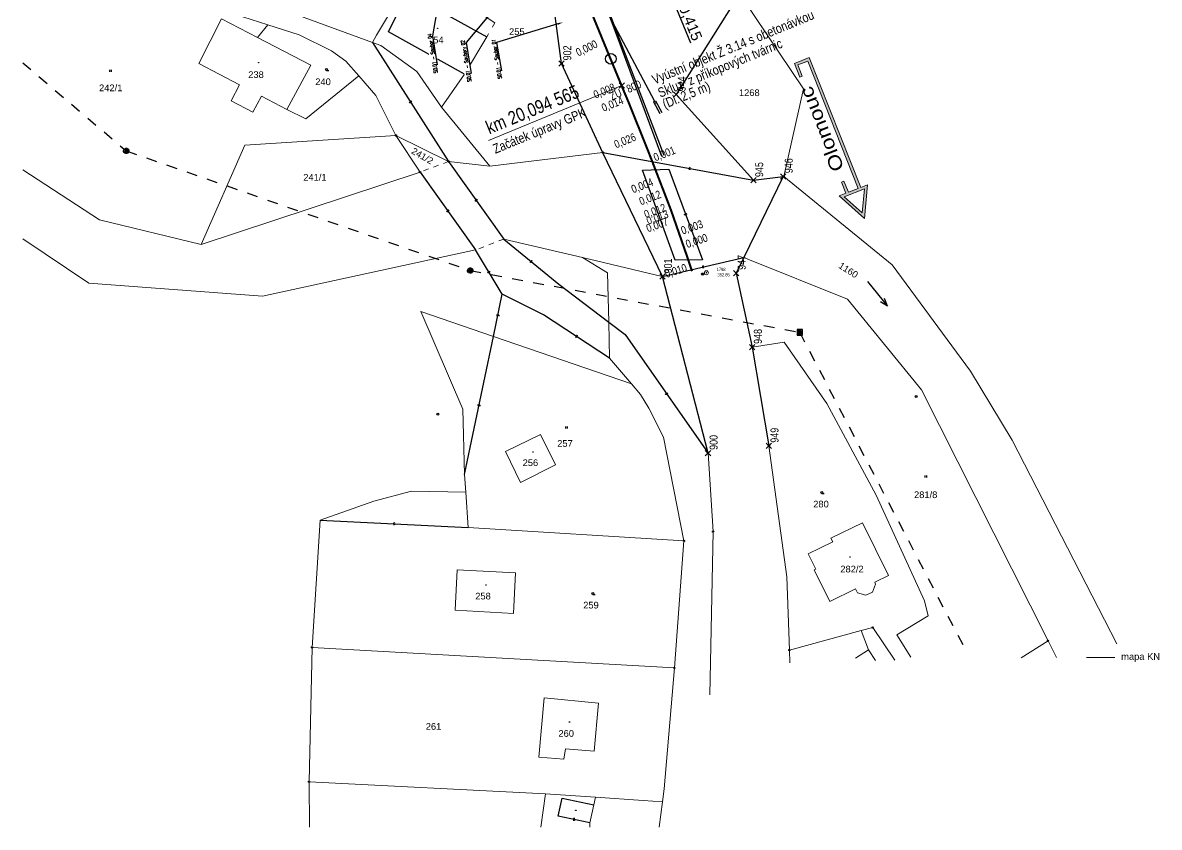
# Model space of a CAD drawing. Header units: millimetres. Extents: x -533422 to -532014, y -1115269 to -1112931.
# Drawn here: x -532630 to -532417, y -1114088.4 to -1113937.7 of the extents above; entities that cross this region are included whole.
import ezdxf
from ezdxf import colors
from ezdxf.entities.mleader import LeaderData, LeaderLine
from ezdxf.enums import TextEntityAlignment as Align
from ezdxf.math import Vec2, Vec3

# ---------------------------------------------------------------- set-up
doc = ezdxf.new("R2010")
doc.units = ezdxf.units.MM
doc.header["$PDMODE"] = 3
doc.header["$PDSIZE"] = 0.5
doc.linetypes.add('C_1', pattern=[20, 10, -10])
doc.linetypes.add('C_3', pattern=[40, 20, -20])
for name, color, linetype, lineweight in [('102 pomocné měřické body', 1, 'Continuous', 13), ('1105 mapa KN', 251, 'Continuous', 0), ('drážní pozemek', 4, 'Continuous', 30), ('drážní pozemek body', 1, 'Continuous', 18), ('kladečák', 2, 'Continuous', 15), ('odvodnění', 5, 'Continuous', 0), ('popis PP', 1, 'Continuous', 15), ('původní osa', 30, 'Continuous', 15), ('SVRSEK', 1, 'Continuous', 20), ('Svršek', 1, 'Continuous', 18), ('Svršek popis', 1, 'Continuous', 18), ('Vytyčovací výkres', 5, 'Continuous', 15), ('Vytyčovací výkres - typ bodu', 5, 'Continuous', 15), ('Vytyčovací výkres _čísla bodů', 5, 'Continuous', 15), ('zabzař', 1, 'Continuous', 30), ('ŠEDIVÝ -UKRYTO', 5, 'Continuous', 15)]:
    doc.layers.add(name, color=color, linetype=linetype, lineweight=lineweight)
doc.layers.add('skály', color=8, linetype='Continuous')
doc.styles.add('ARIAL', font='arial.ttf')
doc.styles.get("Standard").update_dxf_attribs({"font": 'arial.ttf'})
doc.styles.add('Standard 1_500', font='romans.shx', dxfattribs={"width": 0.65, "height": 0.7})
doc.styles.add('Style-cs_Working', font='cs_Working.shx')
doc.dimstyles.new('Kóty příčné řezy', dxfattribs={"dimtxt": 2, "dimasz": 0.3, "dimexe": 0.15, "dimexo": 0.6, "dimgap": 0.1, "dimtad": 1, "dimdec": 3, "dimzin": 0, "dimtxsty": 'Standard', "dimblk": 'ARCHTICK', "dimcen": 0.09, "dimadec": 0, "dimazin": 0, "dimtfac": 1, "dimtdec": 3, "dimtofl": 0, "dimtmove": 0, "dimatfit": 3, "dimldrblk": 'ARCHTICK', "dimfxl": 1, "dimfxlon": 1, "dimtfillclr": 256, "dimtolj": 1, "dimtzin": 0, "dimarcsym": 0})

# ---------------------------------------------------------------- blocks, each defined once
blk = doc.blocks.new('Z402')
at = {"color": 0, "lineweight": -2}
for p, q in [((-0.3, 0.3), (0.5, 0.3)), ((-0.3, -0.5), (-0.3, 0.3)), ((0.5, 0.3), (0.5, -0.5)), ((0.5, -0.5), (-0.3, -0.5))]:
    blk.add_line(p, q, dxfattribs=at)
blk = doc.blocks.new('Z101')
at = {"color": 0, "lineweight": -2}
for radius in [1.88, 0.025]:
    blk.add_circle((0, 0), radius, dxfattribs=at)
blk = doc.blocks.new('Z105')
at = {"color": 0, "lineweight": -2}
for radius in [1.25, 0.025]:
    blk.add_circle((0, 0), radius, dxfattribs=at)
blk = doc.blocks.new('Z602')
at = {"color": 0, "lineweight": -2}
for p, q in [((5, 5), (-5, 5)), ((-5, 5), (-5, -5)), ((3, 3), (-3, 3)), ((-3, 3), (-3, -1)), ((1, 1), (-2, 1)), ((1, -1), (1, 1)), ((3, -3), (3, 3)), ((5, -5), (5, 5)), ((-5, -5), (-3, -3)), ((-5, -5), (5, -5)), ((-3, -1), (1, -1)), ((-3, -3), (3, -3))]:
    blk.add_line(p, q, dxfattribs=at)
blk = doc.blocks.new('Z601')
at = {"color": 0, "lineweight": -2}
for p, q in [((-5, 1), (-4, 3)), ((-5, -1), (-5, 1)), ((-4, 3), (-3, 4)), ((-3, 4), (-1, 5)), ((-3, 2), (-3, -2)), ((-1, 5), (1, 5)), ((-1, -3), (-1, 3)), ((-1, 3), (1, 3)), ((1, 5), (3, 4)), ((1, 3), (1, -3)), ((3, 4), (4, 3)), ((3, -2), (3, 2)), ((4, 3), (5, 1)), ((5, 1), (5, -1)), ((-4, -3), (-5, -1)), ((-3, -4), (-4, -3)), ((-3, -2), (-1, -3)), ((-1, -5), (-3, -4)), ((1, -5), (-1, -5)), ((1, -3), (3, -2)), ((3, -4), (1, -5)), ((4, -3), (3, -4)), ((5, -1), (4, -3))]:
    blk.add_line(p, q, dxfattribs=at)
blk = doc.blocks.new('Z3040')
at = {"color": 0, "lineweight": -2}
blk.add_line((0, 0), (4.4, 0), dxfattribs=at)
blk.add_circle((0, 1.9), 1.88, dxfattribs=at)
blk = doc.blocks.new('Z3060')
at = {"color": 0, "lineweight": -2}
for p, q in [((-1.3, 0), (-1.3, 3.8)), ((1.3, 3.8), (1.3, 0))]:
    blk.add_line(p, q, dxfattribs=at)
blk = doc.blocks.new('Z802')
at = {"color": 0, "lineweight": -2}
for p, q in [((-30, 0), (30, 0)), ((30, 0), (15, 5)), ((30, 0), (15, -5))]:
    blk.add_line(p, q, dxfattribs=at)
blk = doc.blocks.new('Z218')
at = {"color": 0, "lineweight": -2}
for p, q in [((-0.5, 1.7), (-1, 1.3)), ((-1, 1.3), (-1, 0.8)), ((-1, 0.8), (-0.5, 0.3)), ((1.3, 2), (-0.5, 1.7)), ((-0.5, 0.3), (0.5, -0.3)), ((0.5, -1.7), (-1.3, -2)), ((0.5, -0.3), (1, -0.8)), ((1, -1.3), (0.5, -1.7)), ((1, -0.8), (1, -1.3))]:
    blk.add_line(p, q, dxfattribs=at)
blk = doc.blocks.new('_ARCHTICK')
at = {"color": 0, "linetype": 'ByBlock', "const_width": 0.15}
blk.add_lwpolyline([(-0.5, -0.5), (0.5, 0.5)], dxfattribs=at)
blk = doc.blocks.new('*D35')
at = {"layer": 'Defpoints', "color": 0}
for p in [(-532509.39, -1113930.46), (-532523.37, -1113935.76), (-532523.21, -1113936.14)]:
    blk.add_point(p, dxfattribs=at)
at = {"layer": 'kladečák', "color": 0, "lineweight": -2}
for p, q in [((-532510.47, -1113930.46), (-532509.41, -1113930.02)), ((-532509.55, -1113930.08), (-532509.39, -1113930.46)), ((-532510.32, -1113930.84), (-532509.25, -1113930.4)), ((-532509.39, -1113930.46), (-532504.88, -1113941.43))]:
    blk.add_line(p, q, dxfattribs=at)
at = {"layer": 'kladečák', "color": 0, "lineweight": -2, "xscale": 0.3, "yscale": 0.3, "zscale": 0.3}
for p, rotation in [((-532509.55, -1113930.08), 112.3462702196717), ((-532509.39, -1113930.46), 292.3462702196717)]:
    blk.add_blockref('_ARCHTICK', p, dxfattribs=dict(at, rotation=rotation))
at = {"layer": 'kladečák', "color": 0, "insert": (-532505, -1113937.72), "char_height": 2, "attachment_point": 5, "rotation": 292.3463}
blk.add_mtext('\\A1;0,415', dxfattribs=at)
blk = doc.blocks.new('01_01')
at = {"layer": '102 pomocné měřické body'}
for radius in [0.75, 0.1, 0.02]:
    blk.add_circle((0, 0), radius, dxfattribs=at)

msp = doc.modelspace()

# ---------------------------------------------------------------- hatches: boundary and pattern name
at = {"layer": 'popis PP', "ltscale": 0.5}
h = msp.add_hatch(color=11, dxfattribs=at)
h.dxf.hatch_style = 1
h.paths.add_polyline_path([(-532472.2615, -1113974.3566), (-532476.9876, -1113970.1302), (-532475.7462, -1113969.638), (-532476.5756, -1113967.5464), (-532476.1108, -1113967.3621), (-532475.2814, -1113969.4537), (-532473.4222, -1113968.7164), (-532482.8868, -1113944.8477), (-532484.746, -1113945.5849), (-532483.9166, -1113947.6764), (-532484.3814, -1113947.8607), (-532485.3951, -1113945.3044), (-532482.6063, -1113944.1986), (-532472.9574, -1113968.5321), (-532471.7161, -1113968.0399)])
h.paths.add_polyline_path([(-532476.0512, -1113970.2968), (-532472.6736, -1113973.3173), (-532472.2838, -1113968.8029)], flags=16)

# ---------------------------------------------------------------- linework, layer by layer
at = {"layer": '1105 mapa KN', "color": 9, "lineweight": 13}
for p, q in [((-532557.95, -1113926.85), (-532541.5, -1113937.71)), ((-532495.7, -1113932.21), (-532483.69, -1113950.07)), ((-532601.19, -1113932.56), (-532584.04, -1113938.06)), ((-532564.46, -1113941.35), (-532584.96, -1113933.89)), ((-532563.69, -1113939.98), (-532560.14, -1113934.05)), ((-532596.96, -1113945.33), (-532592.74, -1113936.92)), ((-532592.74, -1113936.92), (-532585.98, -1113940.44)), ((-532585.98, -1113940.44), (-532584.04, -1113938.06)), ((-532584.04, -1113938.06), (-532578.2, -1113939.94)), ((-532541.5, -1113937.71), (-532543.03, -1113940.29)), ((-532585.98, -1113940.44), (-532576.02, -1113945.62)), ((-532578.2, -1113939.94), (-532572.15, -1113942.93)), ((-532564.46, -1113941.35), (-532563.69, -1113939.98)), ((-532543.03, -1113940.29), (-532547.2, -1113947.33)), ((-532562.86, -1113941.93), (-532564.46, -1113941.35)), ((-532556.13, -1113946.79), (-532562.86, -1113941.93)), ((-532572.15, -1113942.93), (-532569.43, -1113944.9)), ((-532569.43, -1113944.9), (-532567.03, -1113947.64)), ((-532589.36, -1113949.29), (-532596.96, -1113945.33)), ((-532576.02, -1113945.62), (-532580.47, -1113953.94)), ((-532551.52, -1113953.52), (-532556.13, -1113946.79)), ((-532567.03, -1113947.64), (-532576.95, -1113955.68)), ((-532567.03, -1113947.64), (-532563.83, -1113951.29)), ((-532547.2, -1113947.33), (-532551.52, -1113953.52)), ((-532590.94, -1113952.32), (-532589.36, -1113949.29)), ((-532563.83, -1113951.29), (-532560.06, -1113958.79)), ((-532483.69, -1113950.07), (-532487.38, -1113966.47)), ((-532586.85, -1113954.44), (-532590.94, -1113952.32)), ((-532585.27, -1113951.43), (-532586.85, -1113954.44)), ((-532580.47, -1113953.94), (-532585.27, -1113951.43)), ((-532542.44, -1113964.56), (-532551.52, -1113953.52)), ((-532576.95, -1113955.68), (-532580.47, -1113953.94)), ((-532560.06, -1113958.79), (-532588.37, -1113960.6)), ((-532555.54, -1113965.65), (-532560.06, -1113958.79)), ((-532560.06, -1113958.79), (-532550.19, -1113963.7)), ((-532588.37, -1113960.6), (-532596.55, -1113979.22)), ((-532521.27, -1113962.02), (-532542.44, -1113964.56)), ((-532550.19, -1113963.7), (-532542.44, -1113964.56)), ((-532629.9803, -1113965.2646), (-532615.59, -1113974.63)), ((-532555.54, -1113965.65), (-532596.55, -1113979.22)), ((-532487.38, -1113966.47), (-532467.1, -1113983.04)), ((-532596.55, -1113979.22), (-532615.59, -1113974.63)), ((-532617.58, -1113986.5), (-532629.9803, -1113978.1598)), ((-532525.11, -1113981.69), (-532539.84, -1113978.2)), ((-532545.13, -1113980.26), (-532585.08, -1113988.89)), ((-532510.14, -1113985.24), (-532525.11, -1113981.69)), ((-532525.11, -1113981.69), (-532520.41, -1113984.51)), ((-532494.11, -1113981.96), (-532494.87, -1113981.65)), ((-532475.47, -1113989.5), (-532494.11, -1113981.96)), ((-532467.1, -1113983.04), (-532452.39, -1114002.99)), ((-532520.41, -1113984.51), (-532520.18, -1113993.76)), ((-532585.08, -1113988.89), (-532617.58, -1113986.5)), ((-532461.57, -1114006.49), (-532475.47, -1113989.5)), ((-532555.38, -1113991.78), (-532541.79, -1113996.45)), ((-532547.51, -1114010.08), (-532555.38, -1113991.78)), ((-532520.18, -1113993.76), (-532520.02, -1114000.51)), ((-532541.79, -1113996.45), (-532515.93, -1114005.34)), ((-532493.29, -1113998.46), (-532487.28, -1113997.54)), ((-532487.28, -1113997.54), (-532479.29, -1114009.02)), ((-532520.02, -1114000.51), (-532515.93, -1114005.34)), ((-532452.39, -1114002.99), (-532444.61, -1114015.91)), ((-532515.93, -1114005.34), (-532514.24, -1114007.33)), ((-532437.86, -1114053.5), (-532461.57, -1114006.49)), ((-532514.24, -1114007.33), (-532512.67, -1114009.87)), ((-532547.21, -1114022.31), (-532547.51, -1114010.08)), ((-532512.67, -1114009.87), (-532509.92, -1114015.35)), ((-532479.29, -1114009.02), (-532470.08, -1114026.2)), ((-532539.53, -1114018.04), (-532532.95, -1114014.82)), ((-532532.95, -1114014.82), (-532530.18, -1114020.51)), ((-532509.92, -1114015.35), (-532506.08, -1114034.79)), ((-532490.17, -1114016.97), (-532486.84, -1114041.49)), ((-532444.61, -1114015.91), (-532424.96, -1114054.05)), ((-532536.7, -1114023.8), (-532539.53, -1114018.04)), ((-532501.58, -1114018.32), (-532500.63, -1114033.03)), ((-532530.18, -1114020.51), (-532536.7, -1114023.8)), ((-532546.98, -1114025.64), (-532547.21, -1114022.31)), ((-532564.2, -1114027.3), (-532557.12, -1114025.43)), ((-532557.12, -1114025.43), (-532546.98, -1114025.64)), ((-532546.51, -1114032.29), (-532546.98, -1114025.64)), ((-532574.28, -1114030.91), (-532564.2, -1114027.3)), ((-532470.08, -1114026.2), (-532461.04, -1114046.02)), ((-532574.28, -1114030.91), (-532575.77, -1114054.73)), ((-532506.08, -1114034.79), (-532546.51, -1114032.29)), ((-532500.63, -1114033.03), (-532501.21, -1114063.63)), ((-532506.08, -1114034.79), (-532507.88, -1114058.56)), ((-532548.94, -1114047.73), (-532548.6, -1114040.17)), ((-532548.6, -1114040.17), (-532537.62, -1114040.77)), ((-532537.62, -1114040.77), (-532538.03, -1114048.38)), ((-532486.84, -1114041.49), (-532486.33, -1114055.24)), ((-532461.04, -1114046.02), (-532460.31, -1114048.83)), ((-532538.03, -1114048.38), (-532548.94, -1114047.73)), ((-532460.31, -1114048.83), (-532466.21, -1114052.38)), ((-532486.33, -1114055.24), (-532472.88, -1114051.59)), ((-532471.53, -1114055.16), (-532472.88, -1114051.59)), ((-532466.21, -1114052.38), (-532463.5838, -1114056.5678)), ((-532442.9059, -1114056.6664), (-532437.86, -1114053.5)), ((-532436.2873, -1114056.6164), (-532437.86, -1114053.5)), ((-532575.77, -1114054.73), (-532576.32, -1114079.91)), ((-532507.88, -1114058.56), (-532575.77, -1114054.73)), ((-532486.33, -1114055.24), (-532486.2424, -1114057.5983)), ((-532471.53, -1114055.16), (-532473.9298, -1114056.7784)), ((-532470.1762, -1114057.1749), (-532471.53, -1114055.16)), ((-532425.3245, -1114056.6164), (-532430.6809, -1114056.6132)), ((-532507.88, -1114058.56), (-532509.79, -1114081.22)), ((-532533.28, -1114075.3), (-532532.29, -1114064.16)), ((-532532.29, -1114064.16), (-532522.11, -1114065.16)), ((-532522.11, -1114065.16), (-532522.89, -1114074.17)), ((-532528.31, -1114073.72), (-532528.58, -1114075.7)), ((-532522.89, -1114074.17), (-532528.31, -1114073.72)), ((-532528.58, -1114075.7), (-532533.28, -1114075.3)), ((-532576.32, -1114079.91), (-532532.03, -1114082.16)), ((-532576.32, -1114079.91), (-532576.2576, -1114088.4367)), ((-532509.79, -1114081.22), (-532510.12, -1114083.7)), ((-532532.03, -1114082.16), (-532532.9211, -1114088.4367)), ((-532532.03, -1114082.16), (-532522.69, -1114082.82)), ((-532522.69, -1114082.82), (-532522.99, -1114084.22)), ((-532522.69, -1114082.82), (-532513.74, -1114083.44)), ((-532522.99, -1114084.22), (-532523.71, -1114087.59)), ((-532513.74, -1114083.44), (-532510.12, -1114083.7)), ((-532510.12, -1114083.7), (-532510.7458, -1114088.4367)), ((-532523.71, -1114087.59), (-532523.71, -1114088.4367))]:
    msp.add_line(p, q, dxfattribs=at)
at = {"layer": '1105 mapa KN', "color": 9, "lineweight": -3}
for p, q in [((-532561.42, -1113939.35), (-532557.86, -1113932.09)), ((-532557.86, -1113932.09), (-532543.03, -1113940.29)), ((-532547.2, -1113947.33), (-532561.42, -1113939.35)), ((-532564.46, -1113941.35), (-532550.19, -1113963.7)), ((-532521.27, -1113962.02), (-532493.04, -1113967.19)), ((-532550.19, -1113963.7), (-532539.84, -1113978.2)), ((-532555.54, -1113965.65), (-532545.13, -1113980.26)), ((-532513.86, -1113965.31), (-532508.93, -1113965.1)), ((-532507.71, -1113982.19), (-532513.86, -1113965.31)), ((-532508.93, -1113965.1), (-532502.63, -1113982.12)), ((-532539.84, -1113978.2), (-532529.56, -1113986.67)), ((-532540.14, -1113988.56), (-532545.13, -1113980.26)), ((-532510.14, -1113985.24), (-532494.87, -1113981.65)), ((-532502.63, -1113982.12), (-532507.71, -1113982.19)), ((-532529.56, -1113986.67), (-532520.18, -1113993.76)), ((-532541.79, -1113996.45), (-532540.14, -1113988.56)), ((-532532.4, -1113992.4), (-532540.14, -1113988.56)), ((-532520.02, -1114000.51), (-532532.4, -1113992.4)), ((-532520.18, -1113993.76), (-532517.12, -1113996.08)), ((-532517.12, -1113996.08), (-532501.58, -1114018.32)), ((-532547.21, -1114022.31), (-532541.79, -1113996.45)), ((-532574.28, -1114030.91), (-532546.51, -1114032.29)), ((-532529.67, -1114086.35), (-532528.93, -1114083.01)), ((-532528.93, -1114083.01), (-532522.99, -1114084.22)), ((-532523.71, -1114087.59), (-532529.67, -1114086.35))]:
    msp.add_line(p, q, dxfattribs=at)
at = {"layer": '1105 mapa KN', "color": 9, "linetype": 'C_3', "lineweight": -3, "ltscale": 0.1}
for p, q in [((-532629.9803, -1113945.1715), (-532610.58, -1113961.69)), ((-532610.58, -1113961.69), (-532546.13, -1113984.12)), ((-532546.13, -1113984.12), (-532484.4, -1113995.69)), ((-532484.4, -1113995.69), (-532453.3122, -1114055.254))]:
    msp.add_line(p, q, dxfattribs=at)
at = {"layer": '1105 mapa KN', "color": 9, "linetype": 'C_1', "lineweight": 13, "ltscale": 0.1}
for p, q in [((-532550.19, -1113963.7), (-532555.54, -1113965.65)), ((-532539.84, -1113978.2), (-532545.13, -1113980.26))]:
    msp.add_line(p, q, dxfattribs=at)
at = {"layer": '1105 mapa KN', "color": 9, "lineweight": 13, "flags": 128}
for points in [[(-532472.62, -1114031.37), (-532467.79, -1114041.24), (-532470.34, -1114042.49), (-532470.18, -1114042.86), (-532470.77, -1114044.39), (-532471.98, -1114044.94), (-532473.57, -1114044.5), (-532473.92, -1114043.78), (-532478.75, -1114046.14), (-532481.67, -1114040.19), (-532481.4, -1114040.06), (-532482.81, -1114037.19), (-532478.21, -1114034.94), (-532478.54, -1114034.27), (-532472.62, -1114031.37)], [(-532472.88, -1114051.59), (-532470.71, -1114051), (-532466.5814, -1114057.1434)]]:
    msp.add_lwpolyline(points, dxfattribs=at)
at = {"layer": 'drážní pozemek'}
for points in [[(-532495.7013, -1113932.2121), (-532507.56, -1113951.14), (-532493.04, -1113967.19), (-532487.505, -1113966.47), (-532494.87, -1113981.65), (-532496.32, -1113984.58), (-532493.2905, -1113998.4576), (-532490.1725, -1114016.9704)], [(-532501.58, -1114018.32), (-532510.1365, -1113985.2474), (-532521.27, -1113962.0225), (-532529.0025, -1113945.33), (-532530.42, -1113935.0175)]]:
    msp.add_lwpolyline(points, dxfattribs=at)
at = {"layer": 'drážní pozemek body'}
for p in [(-532529.0025, -1113945.33), (-532507.56, -1113951.14), (-532487.505, -1113966.47), (-532493.04, -1113967.19), (-532510.1365, -1113985.2474), (-532496.32, -1113984.58), (-532493.2905, -1113998.4576), (-532490.1725, -1114016.9704), (-532501.58, -1114018.32)]:
    msp.add_point(p, dxfattribs=at)
at = {"layer": 'odvodnění', "lineweight": 30}
for p, q in [((-532521.2348, -1113934.2339), (-532511.5954, -1113952.3917)), ((-532511.7861, -1113952.4929), (-532511.4048, -1113952.2905)), ((-532511.7861, -1113952.4929), (-532510.6138, -1113954.701)), ((-532511.6304, -1113952.7862), (-532511.2491, -1113952.5838)), ((-532511.4048, -1113952.2905), (-532510.2326, -1113954.4986))]:
    msp.add_line(p, q, dxfattribs=at)
at = {"layer": 'popis PP', "color": 1}
for points in [[(-532476.5756, -1113967.5464), (-532476.1108, -1113967.3621), (-532475.2814, -1113969.4537), (-532473.4222, -1113968.7164), (-532482.8868, -1113944.8477), (-532484.746, -1113945.5849), (-532483.9166, -1113947.6764), (-532484.3814, -1113947.8607), (-532485.3951, -1113945.3044), (-532482.6063, -1113944.1986), (-532472.9574, -1113968.5321), (-532471.7161, -1113968.0399), (-532472.2615, -1113974.3566), (-532476.9876, -1113970.1302), (-532475.7462, -1113969.638)], [(-532476.0523, -1113970.2932), (-532472.2848, -1113968.7993), (-532472.6747, -1113973.3136)]]:
    msp.add_lwpolyline(points, close=True, dxfattribs=at)
at = {"layer": 'původní osa', "lineweight": 40, "elevation": 353.018}
msp.add_lwpolyline([(-532504.576, -1113984.222), (-532505.484, -1113981.418), (-532508.481, -1113972.818), (-532512.032, -1113963.524), (-532512.948, -1113961.192), (-532516.434, -1113952.593), (-532517.573, -1113949.836), (-532520.964, -1113941.602), (-532524.861, -1113932.117)], dxfattribs=at)
msp.add_lwpolyline([(-532504.576, -1113984.222), (-532505.484, -1113981.418), (-532508.481, -1113972.818), (-532512.032, -1113963.524), (-532512.948, -1113961.192), (-532516.434, -1113952.593), (-532517.573, -1113949.836), (-532520.964, -1113941.602), (-532524.861, -1113932.117)], dxfattribs=at)
at = {"layer": 'Svršek', "color": 1, "lineweight": 30}
msp.add_line((-532534.432, -1113908.8365), (-532517.7302, -1113949.4662), dxfattribs=at)
msp.add_circle((-532519.7966, -1113944.4393), 1, dxfattribs=at)
at = {"layer": 'Svršek popis', "color": 1}
msp.add_line((-532517.7302, -1113949.4662), (-532542.7097, -1113959.7346), dxfattribs=at)
at = {"layer": 'Vytyčovací výkres'}
msp.add_point((-532517.7302, -1113949.4662), dxfattribs=at)
at = {"layer": 'zabzař', "color": 3}
msp.add_lwpolyline([(-532510.2261, -1113962.7094), (-532510.2261, -1113962.7094), (-532518.4177, -1113940.6789), (-532520.9121, -1113934.0902)], dxfattribs=at)
at = {"layer": 'zabzař', "color": 6}
msp.add_lwpolyline([(-532509.7912, -1113962.5524), (-532509.7912, -1113962.5524), (-532520.7213, -1113934.0076)], dxfattribs=at)

# ---------------------------------------------------------------- block references
at = {"layer": '102 pomocné měřické body', "xscale": 0.5, "yscale": 0.5, "zscale": 0.5}
msp.add_blockref('01_01', (-532501.88, -1113984.53), dxfattribs=at)
at = {"layer": '1105 mapa KN', "color": 9, "lineweight": -3, "xscale": 0.1, "yscale": 0.1, "zscale": 0.1}
for name, p in [('Z402', (-532552.26, -1113938.7)), ('Z3060', (-532613.53, -1113946.87)), ('Z402', (-532585.8, -1113945.14)), ('Z3040', (-532573.07, -1113946.63)), ('Z105', (-532529, -1113945.33)), ('Z105', (-532560.06, -1113958.79)), ('Z601', (-532610.58, -1113961.69)), ('Z105', (-532521.27, -1113962.02)), ('Z105', (-532550.19, -1113963.7)), ('Z105', (-532550.19, -1113963.7)), ('Z105', (-532555.54, -1113965.65)), ('Z105', (-532555.54, -1113965.65)), ('Z105', (-532487.38, -1113966.47)), ('Z105', (-532487.38, -1113966.47)), ('Z601', (-532546.13, -1113984.12)), ('Z101', (-532502.58, -1113984.76)), ('Z602', (-532484.4, -1113995.69)), ('Z105', (-532493.29, -1113998.46)), ('Z105', (-532493.29, -1113998.46)), ('Z101', (-532462.59, -1114007.7)), ('Z101', (-532552.18, -1114011.04)), ('Z3060', (-532528.07, -1114013.74)), ('Z105', (-532490.17, -1114016.97)), ('Z402', (-532534.4, -1114018.11)), ('Z3060', (-532460.79, -1114022.92)), ('Z3040', (-532480.27, -1114025.9)), ('Z105', (-532500.63, -1114033.03)), ('Z105', (-532506.08, -1114034.79)), ('Z402', (-532474.97, -1114037.78)), ('Z402', (-532543.19, -1114043.01)), ('Z3040', (-532523.14, -1114044.83)), ('Z105', (-532470.71, -1114051)), ('Z105', (-532437.86, -1114053.5)), ('Z105', (-532575.77, -1114054.73)), ('Z105', (-532486.33, -1114055.24)), ('Z105', (-532507.88, -1114058.56)), ('Z402', (-532527.55, -1114068.72)), ('Z105', (-532576.32, -1114079.91)), ('Z402', (-532526.36, -1114085.27))]:
    msp.add_blockref(name, p, dxfattribs=at)
at = {"layer": '1105 mapa KN', "color": 9, "lineweight": -3}
for name, p, xscale, yscale, zscale, rotation in [('Z218', (-532557.33, -1113952.53), 0.1, 0.1, 0.1, 302.5574), ('Z218', (-532504.997, -1113965.0061), 0.1, 0.1, 0.1, 349.6218999999999), ('Z218', (-532545.01, -1113970.95), 0.09999999999999999, 0.09999999999999999, 0.09999999999999999, 305.519), ('Z218', (-532550.34, -1113972.96), 0.1, 0.1, 0.1, 305.4708), ('Z218', (-532505.78, -1113973.61), 0.1, 0.1, 0.1, 290.3122), ('Z218', (-532534.7, -1113982.44), 0.1, 0.1, 0.1, 320.5139), ('Z218', (-532502.51, -1113983.44), 0.1, 0.1, 0.1, 13.2301), ('Z218', (-532542.64, -1113984.41), 0.1, 0.1, 0.1, 301.0145), ('Z802', (-532469.82, -1113988.48), 0.1, 0.1, 0.1, 309.2878), ('Z218', (-532540.97, -1113992.5), 0.1, 0.1, 0.1, 78.1882), ('Z218', (-532526.21, -1113996.46), 0.1, 0.1, 0.1, 326.7716), ('Z218', (-532509.35, -1114007.2), 0.1, 0.1, 0.1, 304.9436), ('Z218', (-532544.5, -1114009.38), 0.1, 0.1, 0.1, 78.1627), ('Z218', (-532560.4, -1114031.6), 0.1, 0.1, 0.1, 357.1551), ('Z218', (-532526.69, -1114086.97), 0.1, 0.1, 0.1, 348.2471)]:
    msp.add_blockref(name, p, dxfattribs=dict(at, xscale=xscale, yscale=yscale, zscale=zscale, rotation=rotation))

# ---------------------------------------------------------------- texts
at = {"layer": '102 pomocné měřické body', "color": 1, "linetype": 'Continuous', "style": 'Style-cs_Working', "width": 0.75}
msp.add_text('1798', height=0.6, dxfattribs=at).set_placement((-532499.9702, -1113983.5972), align=Align.TOP_LEFT)
at = {"layer": '102 pomocné měřické body', "linetype": 'Continuous', "style": 'Style-cs_Working', "width": 0.75}
msp.add_text('352.85', height=0.6, dxfattribs=at).set_placement((-532499.8116, -1113984.6135), align=Align.TOP_LEFT)
at = {"layer": '1105 mapa KN', "color": 9, "lineweight": -3}
for s, p in [('254', (-532552.58, -1113941.53)), ('255', (-532537.4, -1113939.97)), ('238', (-532586.27, -1113948.02)), ('242/1', (-532613.49, -1113950.5)), ('240', (-532573.71, -1113949.36)), ('1268', (-532493.84, -1113951.42)), ('241/1', (-532575.23, -1113967.27)), ('257', (-532528.38, -1114017.14)), ('256', (-532534.86, -1114020.75)), ('281/8', (-532460.79, -1114026.75)), ('280', (-532480.41, -1114028.5)), ('282/2', (-532474.6, -1114040.68)), ('258', (-532543.74, -1114045.74)), ('259', (-532523.51, -1114047.44)), ('mapa KN', (-532420.5219, -1114057.0604)), ('261', (-532553.01, -1114070.17)), ('260', (-532528.15, -1114071.48))]:
    msp.add_text(s, height=1.25, dxfattribs=at).set_placement(p, align=Align.CENTER)
for s, rotation, p in [('241/2', 329.7372, (-532555.4, -1113963.18)), ('1160', 327.6, (-532475.61, -1113984.56))]:
    msp.add_text(s, height=1.25, rotation=rotation, dxfattribs=at).set_placement(p, align=Align.CENTER)
at = {"layer": 'drážní pozemek body', "width": 0.8}
for s, p in [('902', (-532528.7025, -1113944.73)), ('944', (-532507.26, -1113950.54)), ('945', (-532492.74, -1113966.59)), ('946', (-532487.205, -1113965.87)), ('901', (-532509.8365, -1113984.6474)), ('947', (-532496.02, -1113983.98)), ('948', (-532492.9905, -1113997.8576)), ('900', (-532501.28, -1114017.72)), ('949', (-532489.8725, -1114016.3704))]:
    msp.add_text(s, height=1.5, rotation=90, dxfattribs=at).set_placement(p, align=Align.TOP_LEFT)
at = {"layer": 'popis PP', "color": 1, "insert": (-532480.2472, -1113957.6087), "char_height": 2.5, "width": 39.816067, "attachment_point": 5, "rotation": 111.629612, "style": 'ARIAL'}
msp.add_mtext('{\\W1.2;Olomouc}', dxfattribs=at)
at = {"layer": 'SVRSEK', "color": 1, "ltscale": 0.5, "width": 0.8}
for s, p in [('Vyústní objekt Ž 3.14 s obetonávkou', (-532511.6068, -1113949.2609)), ('Skluz  z příkopových tvárnic', (-532510.5124, -1113951.7398)), ('(Dl. 2,5 m)', (-532509.6447, -1113953.8212))]:
    msp.add_text(s, height=1.8, rotation=22.34627, dxfattribs=at).set_placement(p)
at = {"layer": 'Svršek popis', "color": 1, "width": 0.8}
msp.add_text('km 20,094 565', height=2.5, rotation=22.34627, dxfattribs=at).set_placement((-532525.4687, -1113951.5661), align=Align.RIGHT)
at = {"layer": 'Svršek popis', "color": 1, "ltscale": 0.5, "width": 0.8}
msp.add_text('Začátek úpravy GPK', height=1.8, rotation=22.34627, dxfattribs=at).set_placement((-532541.415, -1113962.2439))
at = {"layer": 'Vytyčovací výkres - typ bodu', "width": 0.8}
msp.add_text('ZÚ', height=1.5, rotation=24, dxfattribs=at).set_placement((-532518.1563, -1113949.9843), align=Align.TOP_RIGHT)
at = {"layer": 'Vytyčovací výkres _čísla bodů', "width": 0.8}
msp.add_text('800', height=1.5, rotation=24, dxfattribs=at).set_placement((-532517.0601, -1113949.4962), align=Align.TOP_LEFT)
at = {"layer": 'ŠEDIVÝ -UKRYTO', "color": 7, "width": 0.8}
for s, rotation, p in [('0,000', 25.997966, (-532525.8807, -1113944.0207)), ('0,008', 22.345079, (-532522.6587, -1113951.935)), ('0,014', 22.302212, (-532521.1495, -1113954.3835)), ('0,026', 21.952128, (-532518.8015, -1113961.2405)), ('0,001', 21.487786, (-532511.4315, -1113963.6793)), ('0,004', 20.987844, (-532515.6054, -1113969.6426)), ('0,012', 20.538075, (-532514.1337, -1113971.9056)), ('0,012', 20.202674, (-532513.2217, -1113974.3631)), ('0,007', 19.64639, (-532512.8329, -1113976.9656)), ('0,013', 19.838897, (-532512.7944, -1113975.5367)), ('0,003', 19.124021, (-532506.328, -1113977.3843)), ('0,000', 18.590254, (-532505.4628, -1113979.9175)), ('0,010', 17.768831, (-532509.3767, -1113985.4977))]:
    msp.add_text(s, height=1.5, rotation=rotation, dxfattribs=at).set_placement(p)

# ---------------------------------------------------------------- dimensions: what is measured, and where the dimension line sits
at = {"layer": 'kladečák', "color": 1}
dim = msp.add_linear_dim(base=(-532509.3911, -1113930.4593), p1=(-532523.3663, -1113935.7555), p2=(-532523.2086, -1113936.1393), angle=292.34627, dimstyle='Kóty příčné řezy', dxfattribs=at)
dim.commit()
dim.dimension.update_dxf_attribs({"geometry": '*D35', "text_midpoint": (-532506.2033, -1113938.214), "dimtype": 161})

# ---------------------------------------------------------------- next in the draw order: leaders
at = {"layer": 'skály'}
ml = msp.add_multileader_mtext('Standard', dxfattribs=at)
ml.set_content('{\\C5;SO.01\\C12; }- Soubor 01\\P ', color=256, style='Standard 1_500')
ml.set_leader_properties(color=7)
ml.build(insert=Vec2(0, 0))
ml.multileader.update_dxf_attribs({"text_left_attachment_type": 6, "text_right_attachment_type": 6, "dogleg_length": 0, "arrow_head_size": 1})
ctx = ml.context
ctx.base_point, ctx.char_height, ctx.arrow_head_size, ctx.landing_gap_size, ctx.plane_origin, ctx.plane_x_axis, ctx.plane_y_axis = Vec3(-532540.0302, -1113948.2784), 0.7, 1, 0.2, Vec3(-532513.454, -1113994.9966), Vec3(-0.16459426, 0.98636136), Vec3(-0.98636136, -0.16459426)
ctx.left_attachment, ctx.right_attachment = 6, 6
notes = []
notes.append((ctx, [(1, (1, 1, 0), (-532541.1838, -1113941.3656), (0.16459426, -0.98636136), 0, [(0, [(-532528.7406, -1113937.5977)], 0, [])])]))
ctx.mtext.insert, ctx.mtext.text_direction, ctx.mtext.rotation, ctx.mtext.width, ctx.mtext.defined_height, ctx.mtext.line_spacing_style, ctx.mtext.flow_direction = Vec3(-532540.8917, -1113948.2194), Vec3(-0.16459426, 0.98636136), 1.73614298, 9.388384, 1.4, 2, 5
ctx.mtext.has_bg_fill, ctx.mtext.bg_color, ctx.mtext.bg_scale_factor, ctx.mtext.bg_transparency, ctx.mtext.use_window_bg_color = 1, -1027028792, 1.5, 0, 1
for ctx, leaders in notes:
    for number, flags, end, landing, length, lines in leaders:
        leader = LeaderData()
        leader.index, (leader.has_last_leader_line, leader.has_dogleg_vector, leader.attachment_direction) = number, flags
        leader.last_leader_point, leader.dogleg_vector, leader.dogleg_length = Vec3(end), Vec3(landing), length
        for number, points, colour, breaks in lines:
            line = LeaderLine()
            line.index, line.vertices, line.color, line.breaks = number, Vec3.list(points), colors.encode_raw_color(colour), breaks
            leader.lines.append(line)
        ctx.leaders.append(leader)

# ---------------------------------------------------------------- next in the draw order: leaders
ml = msp.add_multileader_mtext('Standard', dxfattribs=at)
ml.set_content('{\\C5;SO.01\\C12; }- Soubory 02 ', color=256, style='Standard 1_500')
ml.set_leader_properties(color=7)
ml.build(insert=Vec2(0, 0))
ml.multileader.update_dxf_attribs({"text_left_attachment_type": 6, "text_right_attachment_type": 6, "dogleg_length": 0, "arrow_head_size": 1})
ctx = ml.context
ctx.base_point, ctx.char_height, ctx.arrow_head_size, ctx.landing_gap_size, ctx.plane_origin, ctx.plane_x_axis, ctx.plane_y_axis = Vec3(-532545.6543, -1113948.8435), 0.7, 1, 0.2, Vec3(-532525.2458, -1113996.9643), Vec3(-0.16459426, 0.98636136), Vec3(-0.98636136, -0.16459426)
ctx.left_attachment, ctx.right_attachment = 6, 6
notes = []
notes.append((ctx, [(1, (1, 1, 0), (-532546.897, -1113941.3964), (0.16459426, -0.98636136), 0, [(1, [(-532534.407, -1113926.4391)], 0, [])])]))
ctx.mtext.insert, ctx.mtext.text_direction, ctx.mtext.rotation, ctx.mtext.width, ctx.mtext.defined_height, ctx.mtext.line_spacing_style, ctx.mtext.flow_direction = Vec3(-532546.6078, -1113948.7998), Vec3(-0.16459426, 0.98636136), 1.73614298, 8.075331, 1.4, 2, 5
ctx.mtext.has_bg_fill, ctx.mtext.bg_color, ctx.mtext.bg_scale_factor, ctx.mtext.bg_transparency, ctx.mtext.use_window_bg_color = 1, -1027028792, 1.5, 0, 1
for ctx, leaders in notes:
    for number, flags, end, landing, length, lines in leaders:
        leader = LeaderData()
        leader.index, (leader.has_last_leader_line, leader.has_dogleg_vector, leader.attachment_direction) = number, flags
        leader.last_leader_point, leader.dogleg_vector, leader.dogleg_length = Vec3(end), Vec3(landing), length
        for number, points, colour, breaks in lines:
            line = LeaderLine()
            line.index, line.vertices, line.color, line.breaks = number, Vec3.list(points), colors.encode_raw_color(colour), breaks
            leader.lines.append(line)
        ctx.leaders.append(leader)

# ---------------------------------------------------------------- next in the draw order: leaders
ml = msp.add_multileader_mtext('Standard', dxfattribs=at)
ml.set_content('{\\C5;SO.01\\C12; }- Soubor 04 ', color=256, style='Standard 1_500')
ml.set_leader_properties(color=7)
ml.build(insert=Vec2(0, 0))
ml.multileader.update_dxf_attribs({"text_left_attachment_type": 6, "text_right_attachment_type": 6, "dogleg_length": 0, "arrow_head_size": 1})
ctx = ml.context
ctx.base_point, ctx.char_height, ctx.arrow_head_size, ctx.landing_gap_size, ctx.plane_origin, ctx.plane_x_axis, ctx.plane_y_axis = Vec3(-532552.0329, -1113947.228), 0.7, 1, 0.2, Vec3(-532530.5139, -1113990.0414), Vec3(-0.16459426, 0.98636136), Vec3(-0.98636136, -0.16459426)
ctx.left_attachment, ctx.right_attachment = 6, 6
notes = []
notes.append((ctx, [(1, (1, 1, 0), (-532553.2221, -1113940.1015), (0.16459426, -0.98636136), 0, [(1, [(-532537.9547, -1113915.4028), (-532546.441, -1113901.4778)], 0, [])])]))
ctx.mtext.insert, ctx.mtext.text_direction, ctx.mtext.rotation, ctx.mtext.width, ctx.mtext.defined_height, ctx.mtext.line_spacing_style, ctx.mtext.flow_direction = Vec3(-532552.8944, -1113947.169), Vec3(-0.16459426, 0.98636136), 1.73614298, 7.624518, 1.4, 2, 5
ctx.mtext.has_bg_fill, ctx.mtext.bg_color, ctx.mtext.bg_scale_factor, ctx.mtext.bg_transparency, ctx.mtext.use_window_bg_color = 1, -1027028792, 1.5, 0, 1
for ctx, leaders in notes:
    for number, flags, end, landing, length, lines in leaders:
        leader = LeaderData()
        leader.index, (leader.has_last_leader_line, leader.has_dogleg_vector, leader.attachment_direction) = number, flags
        leader.last_leader_point, leader.dogleg_vector, leader.dogleg_length = Vec3(end), Vec3(landing), length
        for number, points, colour, breaks in lines:
            line = LeaderLine()
            line.index, line.vertices, line.color, line.breaks = number, Vec3.list(points), colors.encode_raw_color(colour), breaks
            leader.lines.append(line)
        ctx.leaders.append(leader)

doc.saveas('drawing.dxf')
